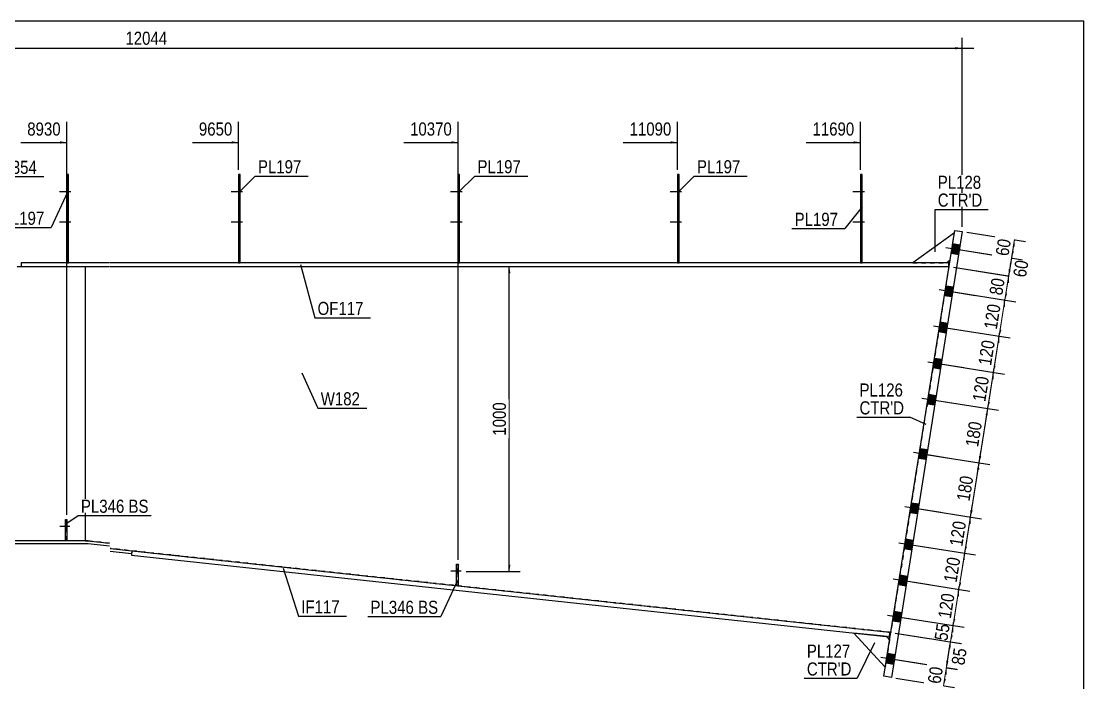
# Model space of a CAD drawing. Header units: millimetres. Extents: x -20 to 382, y -193 to 84.
# Drawn here: x 149.8 to 382.1, y -61 to 83.6 of the extents above; entities that cross this region are included whole.
import ezdxf

# ---------------------------------------------------------------- set-up
doc = ezdxf.new("R2010")
doc.units = ezdxf.units.MM
doc.linetypes.add('DXK_LINE_DOT1', pattern=[1.8814, 0.9407, -0.9407])
doc.linetypes.add('DXK_LINE_DOT2', pattern=[3.9198, 1.9599, -1.9599])
doc.styles.add('Arial Narrow', font='ARIALN.TTF', dxfattribs={"height": 0.2})

# ---------------------------------------------------------------- blocks, each defined once
blk = doc.blocks.new('Unknown-623477792-1210')
at = {"color": 5, "linetype": 'Continuous'}
for p, q in [((382.1, 83.62), (-17.9, 83.62)), ((382.1, -193.38), (382.1, 83.62))]:
    blk.add_line(p, q, dxfattribs=at)
blk = doc.blocks.new('Bolt-623477792-1645 - 1569')
at = {"linetype": 'Continuous'}
for points in [[(160.08, 45.87), (160.08, 46.8), (159.75, 46.8), (159.75, 45.87)], [(160.08, 45.87), (160.08, 46.8), (159.75, 46.8), (159.75, 45.87)], [(160.08, 39.2), (160.08, 40.13), (159.75, 40.13), (159.75, 39.2)], [(160.08, 39.2), (160.08, 40.13), (159.75, 40.13), (159.75, 39.2)]]:
    blk.add_hatch(color=3, dxfattribs=at).paths.add_polyline_path(points)
at = {"color": 3, "linetype": 'Continuous'}
for p, q in [((160.08, 46.8), (159.75, 46.8)), ((160.08, 46.8), (159.75, 46.8)), ((160.62, 46.33), (158.08, 46.33)), ((160.62, 46.33), (158.08, 46.33)), ((160.08, 45.87), (159.75, 45.87)), ((160.08, 45.87), (159.75, 45.87)), ((160.62, 39.67), (158.08, 39.67)), ((160.62, 39.67), (158.08, 39.67)), ((160.08, 40.13), (159.75, 40.13)), ((160.08, 40.13), (159.75, 40.13)), ((160.08, 39.2), (159.75, 39.2)), ((160.08, 39.2), (159.75, 39.2))]:
    blk.add_line(p, q, dxfattribs=at)
blk = doc.blocks.new('Part-623477792-1655 - 1569')
at = {"color": 2, "linetype": 'Continuous'}
for p, q in [((163.75, 30), (163.75, -30)), ((339.9, -50), (339.64, -49.97))]:
    blk.add_line(p, q, dxfattribs=at)
at = {"color": 7, "linetype": 'DXK_LINE_DOT1'}
for p, q in [((163.75, 30), (169.08, 30)), ((169.18, 30), (352.62, 30)), ((352.62, 30), (339.9, -50)), ((163.75, -30), (164.42, -30)), ((169.08, -30.5), (164.42, -30)), ((164.42, -30), (169.08, -30.5)), ((339.64, -49.97), (169.18, -31.64)), ((169.18, -31.64), (339.9, -49.99))]:
    blk.add_line(p, q, dxfattribs=at)
blk = doc.blocks.new('Part-623477792-1662 - 1569')
at = {"color": 2, "linetype": 'Continuous'}
for p, q in [((353.8, 37.38), (344.75, 30.8)), ((352.08, 30.8), (352.86, 31.46))]:
    blk.add_line(p, q, dxfattribs=at)
at = {"color": 7, "linetype": 'DXK_LINE_DOT1'}
for p, q in [((352.86, 31.46), (353.8, 37.38)), ((344.75, 30.8), (352.08, 30.8))]:
    blk.add_line(p, q, dxfattribs=at)
blk = doc.blocks.new('Bolt-623477792-1624 - 1569')
at = {"linetype": 'Continuous'}
blk.add_hatch(color=3, dxfattribs=at).paths.add_polyline_path([(159.75, -27.33), (159.75, -26.4), (159.42, -26.4), (159.42, -27.33)])
at = {"color": 3, "linetype": 'Continuous'}
for p, q in [((160.38, -26.87), (158.18, -26.87)), ((159.75, -26.4), (159.42, -26.4)), ((159.75, -27.33), (159.42, -27.33))]:
    blk.add_line(p, q, dxfattribs=at)
blk = doc.blocks.new('Bolt-623477792-1625 - 1569')
at = {"color": 3, "linetype": 'DXK_LINE_DOT2'}
for p, q in [((160.38, -26.87), (158.18, -26.87)), ((159.75, -26.4), (159.42, -26.4)), ((159.75, -27.33), (159.42, -27.33))]:
    blk.add_line(p, q, dxfattribs=at)
blk = doc.blocks.new('Bolt-623477792-1642 - 1569')
at = {"linetype": 'Continuous'}
for points in [[(197.62, 45.87), (197.62, 46.8), (197.29, 46.8), (197.29, 45.87)], [(197.62, 45.87), (197.62, 46.8), (197.29, 46.8), (197.29, 45.87)], [(197.62, 39.2), (197.62, 40.13), (197.29, 40.13), (197.29, 39.2)], [(197.62, 39.2), (197.62, 40.13), (197.29, 40.13), (197.29, 39.2)]]:
    blk.add_hatch(color=3, dxfattribs=at).paths.add_polyline_path(points)
at = {"color": 3, "linetype": 'Continuous'}
for p, q in [((197.62, 46.8), (197.29, 46.8)), ((197.62, 46.8), (197.29, 46.8)), ((198.16, 46.33), (195.62, 46.33)), ((198.16, 46.33), (195.62, 46.33)), ((197.62, 45.87), (197.29, 45.87)), ((197.62, 45.87), (197.29, 45.87)), ((198.16, 39.67), (195.62, 39.67)), ((198.16, 39.67), (195.62, 39.67)), ((197.62, 40.13), (197.29, 40.13)), ((197.62, 40.13), (197.29, 40.13)), ((197.62, 39.2), (197.29, 39.2)), ((197.62, 39.2), (197.29, 39.2))]:
    blk.add_line(p, q, dxfattribs=at)
blk = doc.blocks.new('Bolt-623477792-1643 - 1569')
at = {"linetype": 'Continuous'}
for points in [[(293.62, 45.87), (293.62, 46.8), (293.29, 46.8), (293.29, 45.87)], [(293.62, 45.87), (293.62, 46.8), (293.29, 46.8), (293.29, 45.87)], [(293.62, 39.2), (293.62, 40.13), (293.29, 40.13), (293.29, 39.2)], [(293.62, 39.2), (293.62, 40.13), (293.29, 40.13), (293.29, 39.2)]]:
    blk.add_hatch(color=3, dxfattribs=at).paths.add_polyline_path(points)
at = {"color": 3, "linetype": 'Continuous'}
for p, q in [((293.62, 46.8), (293.29, 46.8)), ((293.62, 46.8), (293.29, 46.8)), ((294.16, 46.33), (291.62, 46.33)), ((294.16, 46.33), (291.62, 46.33)), ((293.62, 45.87), (293.29, 45.87)), ((293.62, 45.87), (293.29, 45.87)), ((294.16, 39.67), (291.62, 39.67)), ((294.16, 39.67), (291.62, 39.67)), ((293.62, 40.13), (293.29, 40.13)), ((293.62, 40.13), (293.29, 40.13)), ((293.62, 39.2), (293.29, 39.2)), ((293.62, 39.2), (293.29, 39.2))]:
    blk.add_line(p, q, dxfattribs=at)
blk = doc.blocks.new('Bolt-623477792-1644 - 1569')
at = {"linetype": 'Continuous'}
for points in [[(333.63, 45.87), (333.63, 46.8), (333.29, 46.8), (333.29, 45.87)], [(333.63, 45.87), (333.63, 46.8), (333.29, 46.8), (333.29, 45.87)], [(333.63, 39.2), (333.63, 40.13), (333.29, 40.13), (333.29, 39.2)], [(333.63, 39.2), (333.63, 40.13), (333.29, 40.13), (333.29, 39.2)]]:
    blk.add_hatch(color=3, dxfattribs=at).paths.add_polyline_path(points)
at = {"color": 3, "linetype": 'Continuous'}
for p, q in [((333.63, 46.8), (333.29, 46.8)), ((333.63, 46.8), (333.29, 46.8)), ((334.16, 46.33), (331.63, 46.33)), ((334.16, 46.33), (331.63, 46.33)), ((333.63, 45.87), (333.29, 45.87)), ((333.63, 45.87), (333.29, 45.87)), ((334.16, 39.67), (331.63, 39.67)), ((334.16, 39.67), (331.63, 39.67)), ((333.63, 40.13), (333.29, 40.13)), ((333.63, 40.13), (333.29, 40.13)), ((333.63, 39.2), (333.29, 39.2)), ((333.63, 39.2), (333.29, 39.2))]:
    blk.add_line(p, q, dxfattribs=at)
blk = doc.blocks.new('Bolt-623477792-1649 - 1569')
at = {"linetype": 'Continuous'}
for points in [[(353.42, 35), (353.08, 32.9), (354.73, 32.64), (355.07, 34.74)], [(353.42, 35), (353.08, 32.9), (354.73, 32.64), (355.07, 34.74)], [(353.42, 35), (353.08, 32.9), (354.73, 32.64), (355.07, 34.74)], [(353.42, 35), (353.08, 32.9), (354.73, 32.64), (355.07, 34.74)], [(351.95, 25.79), (351.62, 23.68), (353.26, 23.42), (353.6, 25.52)], [(351.95, 25.79), (351.62, 23.68), (353.26, 23.42), (353.6, 25.52)], [(351.95, 25.79), (351.62, 23.68), (353.26, 23.42), (353.6, 25.52)], [(351.95, 25.79), (351.62, 23.68), (353.26, 23.42), (353.6, 25.52)], [(350.7, 17.89), (350.36, 15.78), (352.01, 15.52), (352.34, 17.62)], [(350.7, 17.89), (350.36, 15.78), (352.01, 15.52), (352.34, 17.62)], [(350.7, 17.89), (350.36, 15.78), (352.01, 15.52), (352.34, 17.62)], [(350.7, 17.89), (350.36, 15.78), (352.01, 15.52), (352.34, 17.62)], [(349.44, 9.98), (349.11, 7.88), (350.75, 7.62), (351.09, 9.72)], [(349.44, 9.98), (349.11, 7.88), (350.75, 7.62), (351.09, 9.72)], [(349.44, 9.98), (349.11, 7.88), (350.75, 7.62), (351.09, 9.72)], [(349.44, 9.98), (349.11, 7.88), (350.75, 7.62), (351.09, 9.72)], [(348.18, 2.08), (347.85, -0.02), (349.5, -0.28), (349.83, 1.82)], [(348.18, 2.08), (347.85, -0.02), (349.5, -0.28), (349.83, 1.82)], [(348.18, 2.08), (347.85, -0.02), (349.5, -0.28), (349.83, 1.82)], [(348.18, 2.08), (347.85, -0.02), (349.5, -0.28), (349.83, 1.82)], [(346.3, -9.78), (345.96, -11.89), (347.61, -12.15), (347.94, -10.04)], [(346.3, -9.78), (345.96, -11.89), (347.61, -12.15), (347.94, -10.04)], [(346.3, -9.78), (345.96, -11.89), (347.61, -12.15), (347.94, -10.04)], [(346.3, -9.78), (345.96, -11.89), (347.61, -12.15), (347.94, -10.04)], [(344.41, -21.65), (344.07, -23.76), (345.72, -24.02), (346.05, -21.91)], [(344.41, -21.65), (344.07, -23.76), (345.72, -24.02), (346.05, -21.91)], [(344.41, -21.65), (344.07, -23.76), (345.72, -24.02), (346.05, -21.91)], [(344.41, -21.65), (344.07, -23.76), (345.72, -24.02), (346.05, -21.91)], [(343.15, -29.55), (342.82, -31.66), (344.46, -31.92), (344.8, -29.82)], [(343.15, -29.55), (342.82, -31.66), (344.46, -31.92), (344.8, -29.82)], [(343.15, -29.55), (342.82, -31.66), (344.46, -31.92), (344.8, -29.82)], [(343.15, -29.55), (342.82, -31.66), (344.46, -31.92), (344.8, -29.82)], [(341.9, -37.45), (341.56, -39.56), (343.21, -39.82), (343.54, -37.72)], [(341.9, -37.45), (341.56, -39.56), (343.21, -39.82), (343.54, -37.72)], [(341.9, -37.45), (341.56, -39.56), (343.21, -39.82), (343.54, -37.72)], [(341.9, -37.45), (341.56, -39.56), (343.21, -39.82), (343.54, -37.72)], [(340.64, -45.35), (340.3, -47.46), (341.95, -47.72), (342.29, -45.62)], [(340.64, -45.35), (340.3, -47.46), (341.95, -47.72), (342.29, -45.62)], [(340.64, -45.35), (340.3, -47.46), (341.95, -47.72), (342.29, -45.62)], [(340.64, -45.35), (340.3, -47.46), (341.95, -47.72), (342.29, -45.62)], [(339.17, -54.57), (338.84, -56.68), (340.48, -56.94), (340.82, -54.83)], [(339.17, -54.57), (338.84, -56.68), (340.48, -56.94), (340.82, -54.83)], [(339.17, -54.57), (338.84, -56.68), (340.48, -56.94), (340.82, -54.83)], [(339.17, -54.57), (338.84, -56.68), (340.48, -56.94), (340.82, -54.83)]]:
    blk.add_hatch(color=3, dxfattribs=at).paths.add_polyline_path(points)
at = {"color": 3, "linetype": 'Continuous'}
for p, q in [((353.42, 35), (355.07, 34.74)), ((353.42, 35), (355.07, 34.74)), ((353.42, 35), (355.07, 34.74)), ((353.42, 35), (355.07, 34.74)), ((351.95, 34.16), (359.84, 32.9)), ((351.95, 34.16), (359.84, 32.9)), ((351.95, 34.16), (359.84, 32.9)), ((351.95, 34.16), (359.84, 32.9)), ((353.08, 32.9), (354.73, 32.64)), ((353.08, 32.9), (354.73, 32.64)), ((353.08, 32.9), (354.73, 32.64)), ((353.08, 32.9), (354.73, 32.64)), ((351.95, 25.79), (353.6, 25.52)), ((351.95, 25.79), (353.6, 25.52)), ((351.95, 25.79), (353.6, 25.52)), ((351.95, 25.79), (353.6, 25.52)), ((350.49, 24.94), (358.37, 23.69)), ((350.49, 24.94), (358.37, 23.69)), ((350.49, 24.94), (358.37, 23.69)), ((350.49, 24.94), (358.37, 23.69)), ((351.62, 23.68), (353.26, 23.42)), ((351.62, 23.68), (353.26, 23.42)), ((351.62, 23.68), (353.26, 23.42)), ((351.62, 23.68), (353.26, 23.42)), ((349.23, 17.04), (357.11, 15.79)), ((349.23, 17.04), (357.11, 15.79)), ((349.23, 17.04), (357.11, 15.79)), ((349.23, 17.04), (357.11, 15.79)), ((350.7, 17.89), (352.34, 17.62)), ((350.7, 17.89), (352.34, 17.62)), ((350.7, 17.89), (352.34, 17.62)), ((350.7, 17.89), (352.34, 17.62)), ((350.36, 15.78), (352.01, 15.52)), ((350.36, 15.78), (352.01, 15.52)), ((350.36, 15.78), (352.01, 15.52)), ((350.36, 15.78), (352.01, 15.52)), ((349.44, 9.98), (351.09, 9.72)), ((349.44, 9.98), (351.09, 9.72)), ((349.44, 9.98), (351.09, 9.72)), ((349.44, 9.98), (351.09, 9.72)), ((347.97, 9.14), (355.86, 7.88)), ((347.97, 9.14), (355.86, 7.88)), ((347.97, 9.14), (355.86, 7.88)), ((347.97, 9.14), (355.86, 7.88)), ((349.11, 7.88), (350.75, 7.62)), ((349.11, 7.88), (350.75, 7.62)), ((349.11, 7.88), (350.75, 7.62)), ((349.11, 7.88), (350.75, 7.62)), ((346.72, 1.24), (354.6, -0.02)), ((346.72, 1.24), (354.6, -0.02)), ((346.72, 1.24), (354.6, -0.02)), ((346.72, 1.24), (354.6, -0.02)), ((348.18, 2.08), (349.83, 1.82)), ((348.18, 2.08), (349.83, 1.82)), ((348.18, 2.08), (349.83, 1.82)), ((348.18, 2.08), (349.83, 1.82)), ((347.85, -0.02), (349.5, -0.28)), ((347.85, -0.02), (349.5, -0.28)), ((347.85, -0.02), (349.5, -0.28)), ((347.85, -0.02), (349.5, -0.28)), ((344.83, -10.63), (352.71, -11.88)), ((344.83, -10.63), (352.71, -11.88)), ((344.83, -10.63), (352.71, -11.88)), ((344.83, -10.63), (352.71, -11.88)), ((346.3, -9.78), (347.94, -10.04)), ((346.3, -9.78), (347.94, -10.04)), ((346.3, -9.78), (347.94, -10.04)), ((346.3, -9.78), (347.94, -10.04)), ((345.96, -11.89), (347.61, -12.15)), ((345.96, -11.89), (347.61, -12.15)), ((345.96, -11.89), (347.61, -12.15)), ((345.96, -11.89), (347.61, -12.15)), ((342.94, -22.5), (350.83, -23.75)), ((342.94, -22.5), (350.83, -23.75)), ((342.94, -22.5), (350.83, -23.75)), ((342.94, -22.5), (350.83, -23.75)), ((344.41, -21.65), (346.05, -21.91)), ((344.41, -21.65), (346.05, -21.91)), ((344.41, -21.65), (346.05, -21.91)), ((344.41, -21.65), (346.05, -21.91)), ((344.07, -23.76), (345.72, -24.02)), ((344.07, -23.76), (345.72, -24.02)), ((344.07, -23.76), (345.72, -24.02)), ((344.07, -23.76), (345.72, -24.02)), ((343.15, -29.55), (344.8, -29.82)), ((343.15, -29.55), (344.8, -29.82)), ((343.15, -29.55), (344.8, -29.82)), ((343.15, -29.55), (344.8, -29.82)), ((341.68, -30.4), (349.57, -31.65)), ((341.68, -30.4), (349.57, -31.65)), ((341.68, -30.4), (349.57, -31.65)), ((341.68, -30.4), (349.57, -31.65)), ((342.82, -31.66), (344.46, -31.92)), ((342.82, -31.66), (344.46, -31.92)), ((342.82, -31.66), (344.46, -31.92)), ((342.82, -31.66), (344.46, -31.92)), ((340.43, -38.3), (348.31, -39.55)), ((340.43, -38.3), (348.31, -39.55)), ((340.43, -38.3), (348.31, -39.55)), ((340.43, -38.3), (348.31, -39.55)), ((341.9, -37.45), (343.54, -37.72)), ((341.9, -37.45), (343.54, -37.72)), ((341.9, -37.45), (343.54, -37.72)), ((341.9, -37.45), (343.54, -37.72)), ((341.56, -39.56), (343.21, -39.82)), ((341.56, -39.56), (343.21, -39.82)), ((341.56, -39.56), (343.21, -39.82)), ((341.56, -39.56), (343.21, -39.82)), ((339.17, -46.2), (347.06, -47.46)), ((339.17, -46.2), (347.06, -47.46)), ((339.17, -46.2), (347.06, -47.46)), ((339.17, -46.2), (347.06, -47.46)), ((340.64, -45.35), (342.29, -45.62)), ((340.64, -45.35), (342.29, -45.62)), ((340.64, -45.35), (342.29, -45.62)), ((340.64, -45.35), (342.29, -45.62)), ((340.3, -47.46), (341.95, -47.72)), ((340.3, -47.46), (341.95, -47.72)), ((340.3, -47.46), (341.95, -47.72)), ((340.3, -47.46), (341.95, -47.72)), ((337.71, -55.42), (345.59, -56.67)), ((337.71, -55.42), (345.59, -56.67)), ((337.71, -55.42), (345.59, -56.67)), ((337.71, -55.42), (345.59, -56.67)), ((339.17, -54.57), (340.82, -54.83)), ((339.17, -54.57), (340.82, -54.83)), ((339.17, -54.57), (340.82, -54.83)), ((339.17, -54.57), (340.82, -54.83)), ((338.84, -56.68), (340.48, -56.94)), ((338.84, -56.68), (340.48, -56.94)), ((338.84, -56.68), (340.48, -56.94)), ((338.84, -56.68), (340.48, -56.94))]:
    blk.add_line(p, q, dxfattribs=at)
blk = doc.blocks.new('Part-623477792-1653 - 1569')
at = {"color": 2, "linetype": 'Continuous'}
for p, q in [((149.75, 30.8), (149.75, 30)), ((169.08, 30.8), (149.75, 30.8)), ((352.62, 30.8), (169.18, 30.8)), ((352.62, 30), (352.62, 30.8)), ((149.75, 30), (169.08, 30)), ((169.18, 30), (352.62, 30))]:
    blk.add_line(p, q, dxfattribs=at)
blk = doc.blocks.new('Part-623477792-1654 - 1569')
at = {"color": 2, "linetype": 'Continuous'}
blk.add_line((86.47, -30), (86.47, 30), dxfattribs=at)
at = {"color": 7, "linetype": 'DXK_LINE_DOT1'}
for p, q in [((86.47, 30), (111.8, 30)), ((111.9, 30), (122.8, 30)), ((122.9, 30), (133.98, 30)), ((134.08, 30), (144.98, 30)), ((145.08, 30), (163.75, 30)), ((163.75, 30), (163.75, -30)), ((111.8, -30), (86.47, -30)), ((122.8, -30), (111.9, -30)), ((133.98, -30), (122.9, -30)), ((144.98, -30), (134.08, -30)), ((163.75, -30), (145.08, -30))]:
    blk.add_line(p, q, dxfattribs=at)
blk = doc.blocks.new('Part-623477792-1658 - 1569')
at = {"color": 2, "linetype": 'Continuous'}
for p, q in [((111.8, -30), (107.13, -30)), ((107.13, -30), (107.13, -30.67)), ((122.8, -30), (111.9, -30)), ((133.98, -30), (122.9, -30)), ((144.98, -30), (134.08, -30)), ((164.42, -30), (145.08, -30)), ((164.42, -30), (169.08, -30.5)), ((111.8, -30.67), (107.13, -30.67)), ((122.8, -30.67), (111.9, -30.67)), ((133.98, -30.67), (122.9, -30.67)), ((144.98, -30.67), (134.08, -30.67)), ((164.38, -30.67), (145.08, -30.67)), ((169.08, -31.17), (164.38, -30.67)), ((169.18, -31.64), (173.96, -32.15)), ((173.89, -32.81), (169.18, -32.31))]:
    blk.add_line(p, q, dxfattribs=at)
at = {"color": 7, "linetype": 'DXK_LINE_DOT1'}
blk.add_line((173.96, -32.15), (173.89, -32.81), dxfattribs=at)
blk = doc.blocks.new('Part-623477792-1659 - 1569')
at = {"color": 2, "linetype": 'Continuous'}
for p, q in [((173.96, -32.15), (173.85, -33.15)), ((173.96, -32.15), (339.64, -49.97)), ((173.85, -33.15), (339.54, -50.97)), ((339.64, -49.97), (339.54, -50.97))]:
    blk.add_line(p, q, dxfattribs=at)
blk = doc.blocks.new('Part-623477792-1660 - 1569')
at = {"color": 2, "linetype": 'Continuous'}
for p, q in [((338.38, -59.58), (353.88, 37.9)), ((355.53, 37.64), (340.02, -59.84)), ((353.88, 37.9), (355.53, 37.64)), ((340.02, -59.84), (338.38, -59.58))]:
    blk.add_line(p, q, dxfattribs=at)
blk = doc.blocks.new('Part-623477792-1661 - 1569')
at = {"color": 2, "linetype": 'Continuous'}
for p, q in [((338.69, -57.58), (331.79, -50.14)), ((339.08, -50.93), (331.79, -50.14)), ((339.64, -51.66), (339.08, -50.93))]:
    blk.add_line(p, q, dxfattribs=at)
at = {"color": 7, "linetype": 'DXK_LINE_DOT1'}
blk.add_line((339.64, -51.66), (338.69, -57.58), dxfattribs=at)
blk = doc.blocks.new('Part-623477792-1668 - 1569')
at = {"color": 2, "linetype": 'Continuous'}
for p, q in [((160.08, 50.13), (159.75, 50.13)), ((159.75, 50.13), (159.75, 30.8)), ((160.08, 30.8), (160.08, 50.13))]:
    blk.add_line(p, q, dxfattribs=at)
at = {"color": 7, "linetype": 'DXK_LINE_DOT1'}
blk.add_line((159.75, 30.8), (160.08, 30.8), dxfattribs=at)
blk = doc.blocks.new('Part-623477792-1669 - 1569')
at = {"color": 2, "linetype": 'Continuous'}
for p, q in [((333.63, 50.13), (333.29, 50.13)), ((333.29, 50.13), (333.29, 30.8)), ((333.63, 30.8), (333.63, 50.13))]:
    blk.add_line(p, q, dxfattribs=at)
at = {"color": 7, "linetype": 'DXK_LINE_DOT1'}
blk.add_line((333.29, 30.8), (333.63, 30.8), dxfattribs=at)
blk = doc.blocks.new('Part-623477792-1670 - 1569')
at = {"color": 2, "linetype": 'Continuous'}
for p, q in [((293.62, 50.13), (293.29, 50.13)), ((293.29, 50.13), (293.29, 30.8)), ((293.62, 30.8), (293.62, 50.13))]:
    blk.add_line(p, q, dxfattribs=at)
at = {"color": 7, "linetype": 'DXK_LINE_DOT1'}
blk.add_line((293.29, 30.8), (293.62, 30.8), dxfattribs=at)
blk = doc.blocks.new('Part-623477792-1671 - 1569')
at = {"color": 2, "linetype": 'Continuous'}
for p, q in [((197.62, 50.13), (197.29, 50.13)), ((197.29, 50.13), (197.29, 30.8)), ((197.62, 30.8), (197.62, 50.13))]:
    blk.add_line(p, q, dxfattribs=at)
at = {"color": 7, "linetype": 'DXK_LINE_DOT1'}
blk.add_line((197.29, 30.8), (197.62, 30.8), dxfattribs=at)
blk = doc.blocks.new('Part-623477792-1688 - 1569')
at = {"color": 7, "linetype": 'DXK_LINE_DOT1'}
for p, q in [((159.42, -30), (159.42, -25.33)), ((159.42, -25.33), (159.75, -25.33)), ((159.75, -30), (159.75, -25.33)), ((159.42, -29), (159.75, -29))]:
    blk.add_line(p, q, dxfattribs=at)
blk = doc.blocks.new('Part-623477792-1689 - 1569')
at = {"color": 2, "linetype": 'Continuous'}
for p, q in [((159.42, -30), (159.42, -25.33)), ((159.42, -25.33), (159.75, -25.33)), ((159.75, -25.33), (159.75, -30))]:
    blk.add_line(p, q, dxfattribs=at)
blk = doc.blocks.new('Part-623477792-5294 - 1569')
at = {"color": 2, "linetype": 'Continuous'}
for p, q in [((245.62, 50.13), (245.29, 50.13)), ((245.29, 50.13), (245.29, 30.8)), ((245.62, 30.8), (245.62, 50.13))]:
    blk.add_line(p, q, dxfattribs=at)
at = {"color": 7, "linetype": 'DXK_LINE_DOT1'}
blk.add_line((245.29, 30.8), (245.62, 30.8), dxfattribs=at)
blk = doc.blocks.new('Part-623477792-5295 - 1569')
at = {"color": 7, "linetype": 'DXK_LINE_DOT1'}
for p, q in [((244.96, -39.75), (244.96, -35.12)), ((244.96, -35.12), (245.29, -35.12)), ((245.29, -39.75), (245.29, -35.12)), ((244.96, -38.75), (245.29, -38.75)), ((245.29, -39.75), (244.96, -39.75))]:
    blk.add_line(p, q, dxfattribs=at)
blk = doc.blocks.new('Part-623477792-5298 - 1569')
at = {"color": 2, "linetype": 'Continuous'}
for p, q in [((244.96, -39.75), (244.96, -35.12)), ((244.96, -35.12), (245.29, -35.12)), ((245.29, -35.12), (245.29, -39.75)), ((245.29, -39.75), (244.96, -39.75))]:
    blk.add_line(p, q, dxfattribs=at)
blk = doc.blocks.new('Bolt-623477792-5308 - 1569')
at = {"linetype": 'Continuous'}
for points in [[(245.62, 45.87), (245.62, 46.8), (245.29, 46.8), (245.29, 45.87)], [(245.62, 45.87), (245.62, 46.8), (245.29, 46.8), (245.29, 45.87)], [(245.62, 39.2), (245.62, 40.13), (245.29, 40.13), (245.29, 39.2)], [(245.62, 39.2), (245.62, 40.13), (245.29, 40.13), (245.29, 39.2)]]:
    blk.add_hatch(color=3, dxfattribs=at).paths.add_polyline_path(points)
at = {"color": 3, "linetype": 'Continuous'}
for p, q in [((245.62, 46.8), (245.29, 46.8)), ((245.62, 46.8), (245.29, 46.8)), ((246.16, 46.33), (243.62, 46.33)), ((246.16, 46.33), (243.62, 46.33)), ((245.62, 45.87), (245.29, 45.87)), ((245.62, 45.87), (245.29, 45.87)), ((246.16, 39.67), (243.62, 39.67)), ((246.16, 39.67), (243.62, 39.67)), ((245.62, 40.13), (245.29, 40.13)), ((245.62, 40.13), (245.29, 40.13)), ((245.62, 39.2), (245.29, 39.2)), ((245.62, 39.2), (245.29, 39.2))]:
    blk.add_line(p, q, dxfattribs=at)
blk = doc.blocks.new('Bolt-623477792-5309 - 1569')
at = {"color": 3, "linetype": 'DXK_LINE_DOT2'}
for p, q in [((245.92, -36.65), (243.72, -36.65)), ((245.29, -36.19), (244.96, -36.19)), ((245.29, -37.12), (244.96, -37.12))]:
    blk.add_line(p, q, dxfattribs=at)
blk = doc.blocks.new('Bolt-623477792-5312 - 1569')
at = {"linetype": 'Continuous'}
blk.add_hatch(color=3, dxfattribs=at).paths.add_polyline_path([(245.29, -37.12), (245.29, -36.19), (244.96, -36.19), (244.96, -37.12)])
at = {"color": 3, "linetype": 'Continuous'}
for p, q in [((245.92, -36.65), (243.72, -36.65)), ((245.29, -36.19), (244.96, -36.19)), ((245.29, -37.12), (244.96, -37.12))]:
    blk.add_line(p, q, dxfattribs=at)
blk = doc.blocks.new('StraightDimension-623477792-2035 - 1569')
at = {"linetype": 'Continuous'}
blk.add_hatch(color=7, dxfattribs=at).paths.add_polyline_path([(195.79, 57.37), (197.29, 57.12), (195.79, 56.87)])
at = {"color": 7, "linetype": 'Continuous'}
for p, q in [((197.29, 51.13), (197.29, 61.62)), ((187.23, 57.12), (197.29, 57.12))]:
    blk.add_line(p, q, dxfattribs=at)
at = {"color": 0}
blk.add_wipeout([(196.52, 58.02), (196.52, 62.22), (188, 62.22), (188, 58.02)], dxfattribs=at)
at = {"color": 3, "style": 'Arial Narrow'}
blk.add_text('9650', height=2.863, dxfattribs=at).set_placement((188.6, 58.62))
blk = doc.blocks.new('StraightDimension-623477792-1854 - 1569')
at = {"linetype": 'Continuous'}
for points in [[(361.88, 5.41), (362.36, 6.85), (362.37, 5.33)], [(361.59, 0.39), (361.1, -1.05), (361.09, 0.47)]]:
    blk.add_hatch(color=7, dxfattribs=at).paths.add_polyline_path(points)
at = {"color": 7, "linetype": 'Continuous'}
for p, q in [((350.26, 8.77), (364.73, 6.47)), ((361.1, -1.05), (362.36, 6.85)), ((349, 0.87), (363.47, -1.43))]:
    blk.add_line(p, q, dxfattribs=at)
at = {"color": 0}
blk.add_wipeout([(362.11, 6.22), (357.96, 6.88), (356.91, 0.28), (361.06, -0.38)], dxfattribs=at)
at = {"color": 3, "style": 'Arial Narrow'}
blk.add_text('120', height=2.863, rotation=80.9647, dxfattribs=at).set_placement((360.56, 0.31))
blk = doc.blocks.new('StraightDimension-623477792-1794 - 1569')
at = {"linetype": 'Continuous'}
for points in [[(353.07, -49.94), (353.56, -48.49), (353.57, -50.01)], [(353.47, -50.64), (352.99, -52.08), (352.98, -50.56)]]:
    blk.add_hatch(color=7, dxfattribs=at).paths.add_polyline_path(points)
at = {"color": 7, "linetype": 'Continuous'}
for p, q in [((341.46, -46.57), (355.93, -48.87)), ((352.99, -52.08), (353.56, -48.49)), ((340.89, -50.16), (355.36, -52.46))]:
    blk.add_line(p, q, dxfattribs=at)
at = {"color": 0}
blk.add_wipeout([(353.5, -47.87), (349.36, -47.21), (348.59, -52), (352.74, -52.66)], dxfattribs=at)
at = {"color": 3, "style": 'Arial Narrow'}
blk.add_text('55', height=2.863, rotation=80.9647, dxfattribs=at).set_placement((352.24, -51.97))
blk = doc.blocks.new('StraightDimension-623477792-1713 - 1569')
at = {"linetype": 'Continuous'}
for points in [[(363.13, 13.31), (363.62, 14.75), (363.63, 13.23)], [(362.84, 8.29), (362.36, 6.85), (362.35, 8.37)]]:
    blk.add_hatch(color=7, dxfattribs=at).paths.add_polyline_path(points)
at = {"color": 7, "linetype": 'Continuous'}
for p, q in [((351.52, 16.68), (365.99, 14.37)), ((362.36, 6.85), (363.62, 14.75)), ((350.26, 8.77), (364.73, 6.47))]:
    blk.add_line(p, q, dxfattribs=at)
at = {"color": 0}
blk.add_wipeout([(363.36, 14.12), (359.22, 14.78), (358.17, 8.18), (362.31, 7.52)], dxfattribs=at)
at = {"color": 3, "style": 'Arial Narrow'}
blk.add_text('120', height=2.863, rotation=80.9647, dxfattribs=at).set_placement((361.82, 8.21))
blk = doc.blocks.new('StraightDimension-623477792-1720 - 1569')
at = {"linetype": 'Continuous'}
for points in [[(364.39, 21.2), (364.87, 22.65), (364.88, 21.13)], [(364.1, 16.19), (363.62, 14.75), (363.6, 16.27)]]:
    blk.add_hatch(color=7, dxfattribs=at).paths.add_polyline_path(points)
at = {"color": 7, "linetype": 'Continuous'}
for p, q in [((352.77, 24.57), (367.24, 22.27)), ((363.62, 14.75), (364.87, 22.65)), ((351.52, 16.68), (365.99, 14.37))]:
    blk.add_line(p, q, dxfattribs=at)
at = {"color": 0}
blk.add_wipeout([(364.62, 22.02), (360.47, 22.68), (359.42, 16.08), (363.57, 15.42)], dxfattribs=at)
at = {"color": 3, "style": 'Arial Narrow'}
blk.add_text('120', height=2.863, rotation=80.9647, dxfattribs=at).set_placement((363.07, 16.11))
blk = doc.blocks.new('StraightDimension-623477792-1730 - 1569')
at = {"linetype": 'Continuous'}
for points in [[(365.23, 26.48), (365.71, 27.92), (365.72, 26.4)], [(365.35, 24.09), (364.87, 22.65), (364.86, 24.17)]]:
    blk.add_hatch(color=7, dxfattribs=at).paths.add_polyline_path(points)
at = {"color": 7, "linetype": 'Continuous'}
for p, q in [((353.61, 29.84), (368.08, 27.54)), ((364.87, 22.65), (365.71, 27.92)), ((352.77, 24.57), (367.24, 22.27))]:
    blk.add_line(p, q, dxfattribs=at)
at = {"color": 0}
blk.add_wipeout([(365.52, 27.7), (361.38, 28.36), (360.61, 23.57), (364.76, 22.91)], dxfattribs=at)
at = {"color": 3, "style": 'Arial Narrow'}
blk.add_text('80', height=2.863, rotation=80.9647, dxfattribs=at).set_placement((364.26, 23.59))
blk = doc.blocks.new('StraightDimension-623477792-1737 - 1569')
at = {"linetype": 'Continuous'}
for points in [[(365.86, 30.43), (366.34, 31.87), (366.35, 30.35)], [(366.19, 29.36), (365.71, 27.92), (365.7, 29.44)]]:
    blk.add_hatch(color=7, dxfattribs=at).paths.add_polyline_path(points)
at = {"color": 7, "linetype": 'Continuous'}
for p, q in [((354.24, 33.79), (368.56, 31.52)), ((365.71, 27.92), (366.34, 31.87)), ((353.61, 29.84), (367.93, 27.57))]:
    blk.add_line(p, q, dxfattribs=at)
at = {"color": 0}
blk.add_wipeout([(370.7, 31.61), (366.55, 32.27), (365.79, 27.47), (369.94, 26.81)], dxfattribs=at)
at = {"color": 3, "style": 'Arial Narrow'}
blk.add_text('60', height=2.863, rotation=80.9647, dxfattribs=at).set_placement((369.44, 27.5))
blk = doc.blocks.new('StraightDimension-623477792-1756 - 1569')
at = {"linetype": 'Continuous'}
for points in [[(366.48, 34.38), (366.97, 35.82), (366.98, 34.3)], [(366.82, 33.31), (366.34, 31.87), (366.33, 33.39)]]:
    blk.add_hatch(color=7, dxfattribs=at).paths.add_polyline_path(points)
at = {"color": 7, "linetype": 'Continuous'}
for p, q in [((356.51, 37.48), (369.34, 35.44)), ((366.34, 31.87), (366.97, 35.82)), ((354.24, 33.79), (368.71, 31.49))]:
    blk.add_line(p, q, dxfattribs=at)
at = {"color": 0}
blk.add_wipeout([(366.89, 36.27), (362.74, 36.93), (361.98, 32.13), (366.12, 31.47)], dxfattribs=at)
at = {"color": 3, "style": 'Arial Narrow'}
blk.add_text('60', height=2.863, rotation=80.9647, dxfattribs=at).set_placement((365.62, 32.16))
blk = doc.blocks.new('StraightDimension-623477792-1773 - 1569')
at = {"linetype": 'Continuous'}
for points in [[(352.5, -53.52), (352.99, -52.08), (353, -53.6)], [(352.57, -56.26), (352.09, -57.71), (352.08, -56.19)]]:
    blk.add_hatch(color=7, dxfattribs=at).paths.add_polyline_path(points)
at = {"color": 7, "linetype": 'Continuous'}
for p, q in [((340.89, -50.16), (355.21, -52.43)), ((352.09, -57.71), (352.99, -52.08)), ((339.99, -55.78), (354.31, -58.06))]:
    blk.add_line(p, q, dxfattribs=at)
at = {"color": 0}
blk.add_wipeout([(357.22, -53.18), (353.07, -52.52), (352.31, -57.32), (356.45, -57.98)], dxfattribs=at)
at = {"color": 3, "style": 'Arial Narrow'}
blk.add_text('85', height=2.863, rotation=80.9647, dxfattribs=at).set_placement((355.96, -57.29))
blk = doc.blocks.new('StraightDimension-623477792-1805 - 1569')
at = {"linetype": 'Continuous'}
for points in [[(354.33, -42.04), (354.81, -40.59), (354.82, -42.11)], [(354.04, -47.05), (353.56, -48.49), (353.55, -46.97)]]:
    blk.add_hatch(color=7, dxfattribs=at).paths.add_polyline_path(points)
at = {"color": 7, "linetype": 'Continuous'}
for p, q in [((342.72, -38.67), (357.18, -40.97)), ((353.56, -48.49), (354.81, -40.59)), ((341.46, -46.57), (355.93, -48.87))]:
    blk.add_line(p, q, dxfattribs=at)
at = {"color": 0}
blk.add_wipeout([(354.56, -41.22), (350.41, -40.56), (349.36, -47.16), (353.51, -47.82)], dxfattribs=at)
at = {"color": 3, "style": 'Arial Narrow'}
blk.add_text('120', height=2.863, rotation=80.9647, dxfattribs=at).set_placement((353.01, -47.13))
blk = doc.blocks.new('StraightDimension-623477792-1814 - 1569')
at = {"linetype": 'Continuous'}
for points in [[(355.59, -34.13), (356.07, -32.69), (356.08, -34.21)], [(355.3, -39.15), (354.81, -40.59), (354.8, -39.07)]]:
    blk.add_hatch(color=7, dxfattribs=at).paths.add_polyline_path(points)
at = {"color": 7, "linetype": 'Continuous'}
for p, q in [((343.97, -30.77), (358.44, -33.07)), ((354.81, -40.59), (356.07, -32.69)), ((342.72, -38.67), (357.18, -40.97))]:
    blk.add_line(p, q, dxfattribs=at)
at = {"color": 0}
blk.add_wipeout([(355.82, -33.32), (351.67, -32.66), (350.62, -39.26), (354.77, -39.92)], dxfattribs=at)
at = {"color": 3, "style": 'Arial Narrow'}
blk.add_text('120', height=2.863, rotation=80.9647, dxfattribs=at).set_placement((354.27, -39.23))
blk = doc.blocks.new('StraightDimension-623477792-1821 - 1569')
at = {"linetype": 'Continuous'}
for points in [[(356.84, -26.23), (357.33, -24.79), (357.34, -26.31)], [(356.55, -31.25), (356.07, -32.69), (356.06, -31.17)]]:
    blk.add_hatch(color=7, dxfattribs=at).paths.add_polyline_path(points)
at = {"color": 7, "linetype": 'Continuous'}
for p, q in [((345.23, -22.87), (359.7, -25.17)), ((356.07, -32.69), (357.33, -24.79)), ((343.97, -30.77), (358.44, -33.07))]:
    blk.add_line(p, q, dxfattribs=at)
at = {"color": 0}
blk.add_wipeout([(357.08, -25.42), (352.93, -24.76), (351.88, -31.36), (356.03, -32.02)], dxfattribs=at)
at = {"color": 3, "style": 'Arial Narrow'}
blk.add_text('120', height=2.863, rotation=80.9647, dxfattribs=at).set_placement((355.53, -31.33))
blk = doc.blocks.new('StraightDimension-623477792-1828 - 1569')
at = {"linetype": 'Continuous'}
for points in [[(358.73, -14.36), (359.21, -12.92), (359.23, -14.44)], [(357.81, -23.35), (357.33, -24.79), (357.32, -23.27)]]:
    blk.add_hatch(color=7, dxfattribs=at).paths.add_polyline_path(points)
at = {"color": 7, "linetype": 'Continuous'}
for p, q in [((347.12, -11), (361.58, -13.3)), ((357.33, -24.79), (359.21, -12.92)), ((345.23, -22.87), (359.7, -25.17))]:
    blk.add_line(p, q, dxfattribs=at)
at = {"color": 0}
blk.add_wipeout([(358.65, -15.53), (354.5, -14.87), (353.45, -21.47), (357.6, -22.13)], dxfattribs=at)
at = {"color": 3, "style": 'Arial Narrow'}
blk.add_text('180', height=2.863, rotation=80.9647, dxfattribs=at).set_placement((357.1, -21.45))
blk = doc.blocks.new('StraightDimension-623477792-1841 - 1569')
at = {"linetype": 'Continuous'}
for points in [[(360.62, -2.49), (361.1, -1.05), (361.11, -2.57)], [(359.7, -11.48), (359.21, -12.92), (359.2, -11.4)]]:
    blk.add_hatch(color=7, dxfattribs=at).paths.add_polyline_path(points)
at = {"color": 7, "linetype": 'Continuous'}
for p, q in [((349, 0.87), (363.47, -1.43)), ((359.21, -12.92), (361.1, -1.05)), ((347.12, -11), (361.58, -13.3))]:
    blk.add_line(p, q, dxfattribs=at)
at = {"color": 0}
blk.add_wipeout([(360.54, -3.66), (356.39, -3), (355.34, -9.6), (359.49, -10.26)], dxfattribs=at)
at = {"color": 3, "style": 'Arial Narrow'}
blk.add_text('180', height=2.863, rotation=80.9647, dxfattribs=at).set_placement((358.99, -9.58))
blk = doc.blocks.new('StraightDimension-623477792-1861 - 1569')
at = {"linetype": 'Continuous'}
for points in [[(351.61, -59.15), (352.09, -57.71), (352.1, -59.23)], [(351.95, -60.22), (351.46, -61.66), (351.45, -60.14)]]:
    blk.add_hatch(color=7, dxfattribs=at).paths.add_polyline_path(points)
at = {"color": 7, "linetype": 'Continuous'}
for p, q in [((339.99, -55.78), (354.46, -58.08)), ((351.46, -61.66), (352.09, -57.71)), ((341.01, -60), (353.83, -62.04))]:
    blk.add_line(p, q, dxfattribs=at)
at = {"color": 0}
blk.add_wipeout([(352.01, -57.26), (347.86, -56.6), (347.1, -61.4), (351.25, -62.06)], dxfattribs=at)
at = {"color": 3, "style": 'Arial Narrow'}
blk.add_text('60', height=2.863, rotation=80.9647, dxfattribs=at).set_placement((350.75, -61.37))
blk = doc.blocks.new('StraightDimension-623477792-1908 - 1569')
at = {"linetype": 'Continuous'}
for points in [[(256.23, 28.5), (256.48, 30), (256.73, 28.5)], [(256.73, -35.17), (256.48, -36.67), (256.23, -35.17)]]:
    blk.add_hatch(color=7, dxfattribs=at).paths.add_polyline_path(points)
at = {"color": 7, "linetype": 'Continuous'}
for p, q in [((247.01, 30), (258.88, 30)), ((256.48, -36.67), (256.48, 30)), ((247.01, -36.67), (258.88, -36.67))]:
    blk.add_line(p, q, dxfattribs=at)
at = {"color": 0}
blk.add_wipeout([(256.33, 0.92), (252.13, 0.92), (252.13, -7.59), (256.33, -7.59)], dxfattribs=at)
at = {"color": 3, "style": 'Arial Narrow'}
blk.add_text('1000', height=2.863, rotation=90.0002, dxfattribs=at).set_placement((255.73, -6.99))
blk = doc.blocks.new('StraightDimension-623477792-2032 - 1569')
at = {"linetype": 'Continuous'}
blk.add_hatch(color=7, dxfattribs=at).paths.add_polyline_path([(331.79, 57.37), (333.29, 57.12), (331.79, 56.87)])
at = {"color": 7, "linetype": 'Continuous'}
for p, q in [((333.29, 51.13), (333.29, 61.62)), ((321.4, 57.12), (333.29, 57.12))]:
    blk.add_line(p, q, dxfattribs=at)
at = {"color": 0}
blk.add_wipeout([(332.52, 58.02), (332.52, 62.22), (322.18, 62.22), (322.18, 58.02)], dxfattribs=at)
at = {"color": 3, "style": 'Arial Narrow'}
blk.add_text('11690', height=2.863, dxfattribs=at).set_placement((322.78, 58.62))
blk = doc.blocks.new('StraightDimension-623477792-2036 - 1569')
at = {"linetype": 'Continuous'}
blk.add_hatch(color=7, dxfattribs=at).paths.add_polyline_path([(158.25, 57.37), (159.75, 57.12), (158.25, 56.87)])
at = {"color": 7, "linetype": 'Continuous'}
for p, q in [((159.75, -24.33), (159.75, 61.62)), ((149.69, 57.12), (159.75, 57.12))]:
    blk.add_line(p, q, dxfattribs=at)
at = {"color": 0}
blk.add_wipeout([(158.98, 58.02), (158.98, 62.22), (150.46, 62.22), (150.46, 58.02)], dxfattribs=at)
at = {"color": 3, "style": 'Arial Narrow'}
blk.add_text('8930', height=2.863, dxfattribs=at).set_placement((151.06, 58.62))
blk = doc.blocks.new('StraightDimension-623477792-2226 - 1569')
at = {"linetype": 'Continuous'}
blk.add_hatch(color=7, dxfattribs=at).paths.add_polyline_path([(354.03, 77.97), (355.53, 77.72), (354.03, 77.47)])
at = {"color": 7, "linetype": 'Continuous'}
for p, q in [((355.53, 38.64), (355.53, 79.97)), ((-1.33, 77.72), (355.53, 77.72)), ((355.53, 77.72), (358.03, 77.72))]:
    blk.add_line(p, q, dxfattribs=at)
at = {"color": 0}
blk.add_wipeout([(182.27, 77.87), (182.27, 82.07), (171.93, 82.07), (171.93, 77.87)], dxfattribs=at)
at = {"color": 3, "style": 'Arial Narrow'}
blk.add_text('12044', height=2.863, dxfattribs=at).set_placement((172.53, 78.47))
blk = doc.blocks.new('StraightDimension-623477792-7146 - 1569')
at = {"linetype": 'Continuous'}
blk.add_hatch(color=7, dxfattribs=at).paths.add_polyline_path([(291.79, 57.37), (293.29, 57.12), (291.79, 56.87)])
at = {"color": 7, "linetype": 'Continuous'}
for p, q in [((293.29, 51.13), (293.29, 61.62)), ((281.4, 57.12), (293.29, 57.12))]:
    blk.add_line(p, q, dxfattribs=at)
at = {"color": 0}
blk.add_wipeout([(292.52, 58.02), (292.52, 62.22), (282.18, 62.22), (282.18, 58.02)], dxfattribs=at)
at = {"color": 3, "style": 'Arial Narrow'}
blk.add_text('11090', height=2.863, dxfattribs=at).set_placement((282.78, 58.62))
blk = doc.blocks.new('StraightDimension-623477792-7147 - 1569')
at = {"linetype": 'Continuous'}
blk.add_hatch(color=7, dxfattribs=at).paths.add_polyline_path([(243.79, 57.37), (245.29, 57.12), (243.79, 56.87)])
at = {"color": 7, "linetype": 'Continuous'}
for p, q in [((245.29, -34.14), (245.29, 61.62)), ((233.4, 57.12), (245.29, 57.12))]:
    blk.add_line(p, q, dxfattribs=at)
at = {"color": 0}
blk.add_wipeout([(244.52, 58.02), (244.52, 62.22), (234.18, 62.22), (234.18, 58.02)], dxfattribs=at)
at = {"color": 3, "style": 'Arial Narrow'}
blk.add_text('10370', height=2.863, dxfattribs=at).set_placement((234.78, 58.62))
blk = doc.blocks.new('Mark-623477792-4560 - 1569')
at = {"color": 0}
blk.add_wipeout([(307.02, 50.38), (307.02, 53.38), (297.51, 53.38), (297.51, 50.38)], dxfattribs=at)
blk.add_wipeout([(307.02, 50.38), (307.02, 53.38), (297.51, 53.38), (297.51, 50.38)], dxfattribs=at)
at = {"color": 7, "linetype": 'Continuous'}
for p, q in [((293.38, 46.24), (296.91, 49.78)), ((296.91, 49.78), (308.52, 49.78))]:
    blk.add_line(p, q, dxfattribs=at)
at = {"color": 3, "style": 'Arial Narrow'}
blk.add_text('PL197', height=2.863, dxfattribs=at).set_placement((297.51, 50.38))
blk = doc.blocks.new('MarkSet-623477792-4530 - 1569')
at = {"color": 0}
blk.add_wipeout([(172.3, -23.85), (172.3, -20.85), (162.8, -20.85), (162.8, -23.85)], dxfattribs=at)
blk.add_wipeout([(172.3, -23.85), (172.3, -20.85), (162.8, -20.85), (162.8, -23.85)], dxfattribs=at)
at = {"color": 7, "linetype": 'Continuous'}
blk.add_line((159.5, -26.29), (162.2, -24.45), dxfattribs=at)
at = {"color": 0}
blk.add_wipeout([(177.59, -23.85), (177.59, -20.85), (173.2, -20.85), (173.2, -23.85)], dxfattribs=at)
blk.add_wipeout([(177.59, -23.85), (177.59, -20.85), (173.2, -20.85), (173.2, -23.85)], dxfattribs=at)
at = {"color": 7, "linetype": 'Continuous'}
blk.add_line((162.2, -24.45), (178.19, -24.45), dxfattribs=at)
at = {"color": 3, "style": 'Arial Narrow'}
for s, p in [('PL346', (162.8, -23.85)), ('BS', (173.2, -23.85))]:
    blk.add_text(s, height=2.863, dxfattribs=at).set_placement(p)
blk = doc.blocks.new('Mark-623477792-4557 - 1569')
at = {"color": 0}
blk.add_wipeout([(211.02, 50.38), (211.02, 53.38), (201.51, 53.38), (201.51, 50.38)], dxfattribs=at)
blk.add_wipeout([(211.02, 50.38), (211.02, 53.38), (201.51, 53.38), (201.51, 50.38)], dxfattribs=at)
at = {"color": 7, "linetype": 'Continuous'}
for p, q in [((197.38, 46.24), (200.91, 49.78)), ((200.91, 49.78), (212.52, 49.78))]:
    blk.add_line(p, q, dxfattribs=at)
at = {"color": 3, "style": 'Arial Narrow'}
blk.add_text('PL197', height=2.863, dxfattribs=at).set_placement((201.51, 50.38))
blk = doc.blocks.new('Mark-623477792-4563 - 1569')
at = {"color": 7, "linetype": 'Continuous'}
blk.add_line((333.63, 43.05), (329.88, 38.28), dxfattribs=at)
at = {"color": 0}
blk.add_wipeout([(328.38, 38.88), (328.38, 41.88), (318.87, 41.88), (318.87, 38.88)], dxfattribs=at)
blk.add_wipeout([(328.38, 38.88), (328.38, 41.88), (318.87, 41.88), (318.87, 38.88)], dxfattribs=at)
at = {"color": 7, "linetype": 'Continuous'}
blk.add_line((318.27, 38.28), (329.88, 38.28), dxfattribs=at)
at = {"color": 3, "style": 'Arial Narrow'}
blk.add_text('PL197', height=2.863, dxfattribs=at).set_placement((318.87, 38.88))
blk = doc.blocks.new('Mark-623477792-4581 - 1569')
at = {"color": 0}
blk.add_wipeout([(224.59, 19.4), (224.59, 22.4), (214.55, 22.4), (214.55, 19.4)], dxfattribs=at)
blk.add_wipeout([(224.59, 19.4), (224.59, 22.4), (214.55, 22.4), (214.55, 19.4)], dxfattribs=at)
at = {"color": 7, "linetype": 'Continuous'}
for p, q in [((210.81, 30.41), (213.95, 18.8)), ((213.95, 18.8), (226.09, 18.8))]:
    blk.add_line(p, q, dxfattribs=at)
at = {"color": 3, "style": 'Arial Narrow'}
blk.add_text('OF117', height=2.863, dxfattribs=at).set_placement((214.55, 19.4))
blk = doc.blocks.new('Mark-623477792-4587 - 1569')
at = {"color": 0}
blk.add_wipeout([(223.83, -0.36), (223.83, 2.64), (215.24, 2.64), (215.24, -0.36)], dxfattribs=at)
blk.add_wipeout([(223.83, -0.36), (223.83, 2.64), (215.24, 2.64), (215.24, -0.36)], dxfattribs=at)
at = {"color": 7, "linetype": 'Continuous'}
for p, q in [((211.1, 6.78), (214.64, -0.96)), ((214.64, -0.96), (225.33, -0.96))]:
    blk.add_line(p, q, dxfattribs=at)
at = {"color": 3, "style": 'Arial Narrow'}
blk.add_text('W182', height=2.863, dxfattribs=at).set_placement((215.24, -0.36))
blk = doc.blocks.new('Mark-623477792-4599 - 1569')
at = {"color": 0}
blk.add_wipeout([(219.4, -45.87), (219.4, -42.87), (210.99, -42.87), (210.99, -45.87)], dxfattribs=at)
blk.add_wipeout([(219.4, -45.87), (219.4, -42.87), (210.99, -42.87), (210.99, -45.87)], dxfattribs=at)
at = {"color": 7, "linetype": 'Continuous'}
for p, q in [((207.06, -35.94), (210.39, -46.47)), ((210.39, -46.47), (220.9, -46.47))]:
    blk.add_line(p, q, dxfattribs=at)
at = {"color": 3, "style": 'Arial Narrow'}
blk.add_text('IF117', height=2.863, dxfattribs=at).set_placement((210.99, -45.87))
blk = doc.blocks.new('Mark-623477792-4602 - 1569')
at = {"color": 7, "linetype": 'Continuous'}
blk.add_line((347.6, -4.53), (344.06, -2.94), dxfattribs=at)
at = {"color": 0}
blk.add_wipeout([(342.56, 1.56), (342.56, 4.56), (333.06, 4.56), (333.06, 1.56)], dxfattribs=at)
blk.add_wipeout([(342.56, 1.56), (342.56, 4.56), (333.06, 4.56), (333.06, 1.56)], dxfattribs=at)
blk.add_wipeout([(342.82, -2.34), (342.82, 0.66), (333.06, 0.66), (333.06, -2.34)], dxfattribs=at)
blk.add_wipeout([(342.82, -2.34), (342.82, 0.66), (333.06, 0.66), (333.06, -2.34)], dxfattribs=at)
at = {"color": 7, "linetype": 'Continuous'}
blk.add_line((332.46, -2.94), (344.06, -2.94), dxfattribs=at)
at = {"color": 3, "style": 'Arial Narrow'}
blk.add_text('PL126', height=2.863, dxfattribs=at).set_placement((333.06, 1.56))
at = {"color": 1, "style": 'Arial Narrow'}
blk.add_text("CTR'D", height=2.863, dxfattribs=at).set_placement((333.06, -2.34))
blk = doc.blocks.new('Mark-623477792-4605 - 1569')
at = {"color": 7, "linetype": 'Continuous'}
blk.add_line((336.31, -52.3), (332.56, -60.03), dxfattribs=at)
at = {"color": 0}
blk.add_wipeout([(331.06, -55.53), (331.06, -52.53), (321.55, -52.53), (321.55, -55.53)], dxfattribs=at)
blk.add_wipeout([(331.06, -55.53), (331.06, -52.53), (321.55, -52.53), (321.55, -55.53)], dxfattribs=at)
blk.add_wipeout([(331.31, -59.43), (331.31, -56.43), (321.55, -56.43), (321.55, -59.43)], dxfattribs=at)
blk.add_wipeout([(331.31, -59.43), (331.31, -56.43), (321.55, -56.43), (321.55, -59.43)], dxfattribs=at)
at = {"color": 7, "linetype": 'Continuous'}
blk.add_line((320.95, -60.03), (332.56, -60.03), dxfattribs=at)
at = {"color": 3, "style": 'Arial Narrow'}
blk.add_text('PL127', height=2.863, dxfattribs=at).set_placement((321.55, -55.53))
at = {"color": 1, "style": 'Arial Narrow'}
blk.add_text("CTR'D", height=2.863, dxfattribs=at).set_placement((321.55, -59.43))
blk = doc.blocks.new('Mark-623477792-4608 - 1569')
at = {"color": 0}
blk.add_wipeout([(359.67, 46.98), (359.67, 49.98), (350.17, 49.98), (350.17, 46.98)], dxfattribs=at)
blk.add_wipeout([(359.67, 46.98), (359.67, 49.98), (350.17, 49.98), (350.17, 46.98)], dxfattribs=at)
blk.add_wipeout([(359.92, 43.08), (359.92, 46.08), (350.17, 46.08), (350.17, 43.08)], dxfattribs=at)
blk.add_wipeout([(359.92, 43.08), (359.92, 46.08), (350.17, 46.08), (350.17, 43.08)], dxfattribs=at)
at = {"color": 7, "linetype": 'Continuous'}
for p, q in [((349.57, 33.19), (349.57, 42.48)), ((349.57, 42.48), (361.17, 42.48))]:
    blk.add_line(p, q, dxfattribs=at)
at = {"color": 3, "style": 'Arial Narrow'}
blk.add_text('PL128', height=2.863, dxfattribs=at).set_placement((350.17, 46.98))
at = {"color": 1, "style": 'Arial Narrow'}
blk.add_text("CTR'D", height=2.863, dxfattribs=at).set_placement((350.17, 43.08))
blk = doc.blocks.new('Mark-623477792-4626 - 1569')
at = {"color": 7, "linetype": 'Continuous'}
blk.add_line((159.84, 46.24), (156.3, 38.51), dxfattribs=at)
at = {"color": 0}
blk.add_wipeout([(154.8, 39.11), (154.8, 42.11), (145.3, 42.11), (145.3, 39.11)], dxfattribs=at)
blk.add_wipeout([(154.8, 39.11), (154.8, 42.11), (145.3, 42.11), (145.3, 39.11)], dxfattribs=at)
at = {"color": 7, "linetype": 'Continuous'}
blk.add_line((144.7, 38.51), (156.3, 38.51), dxfattribs=at)
at = {"color": 3, "style": 'Arial Narrow'}
blk.add_text('PL197', height=2.863, dxfattribs=at).set_placement((145.3, 39.11))
blk = doc.blocks.new('Mark-623477792-4629 - 1569')
at = {"color": 0}
blk.add_wipeout([(153.18, 50.25), (153.18, 53.25), (143.67, 53.25), (143.67, 50.25)], dxfattribs=at)
blk.add_wipeout([(153.18, 50.25), (153.18, 53.25), (143.67, 53.25), (143.67, 50.25)], dxfattribs=at)
at = {"color": 7, "linetype": 'Continuous'}
for p, q in [((139.54, 46.11), (143.07, 49.65)), ((143.07, 49.65), (154.68, 49.65))]:
    blk.add_line(p, q, dxfattribs=at)
at = {"color": 3, "style": 'Arial Narrow'}
blk.add_text('PL354', height=2.863, dxfattribs=at).set_placement((143.67, 50.25))
blk = doc.blocks.new('MarkSet-623477792-5376 - 1569')
at = {"color": 0}
blk.add_wipeout([(235.63, -45.94), (235.63, -42.94), (226.12, -42.94), (226.12, -45.94)], dxfattribs=at)
blk.add_wipeout([(235.63, -45.94), (235.63, -42.94), (226.12, -42.94), (226.12, -45.94)], dxfattribs=at)
blk.add_wipeout([(240.91, -45.94), (240.91, -42.94), (236.53, -42.94), (236.53, -45.94)], dxfattribs=at)
blk.add_wipeout([(240.91, -45.94), (240.91, -42.94), (236.53, -42.94), (236.53, -45.94)], dxfattribs=at)
at = {"color": 7, "linetype": 'Continuous'}
for p in [(245.04, -38.81), (225.52, -46.54)]:
    blk.add_line(p, (241.51, -46.54), dxfattribs=at)
at = {"color": 3, "style": 'Arial Narrow'}
for s, p in [('PL346', (226.12, -45.94)), ('BS', (236.53, -45.94))]:
    blk.add_text(s, height=2.863, dxfattribs=at).set_placement(p)
blk = doc.blocks.new('Mark-623477792-5392 - 1569')
at = {"color": 0}
blk.add_wipeout([(259.02, 50.38), (259.02, 53.38), (249.51, 53.38), (249.51, 50.38)], dxfattribs=at)
blk.add_wipeout([(259.02, 50.38), (259.02, 53.38), (249.51, 53.38), (249.51, 50.38)], dxfattribs=at)
at = {"color": 7, "linetype": 'Continuous'}
for p, q in [((245.38, 46.24), (248.91, 49.78)), ((248.91, 49.78), (260.52, 49.78))]:
    blk.add_line(p, q, dxfattribs=at)
at = {"color": 3, "style": 'Arial Narrow'}
blk.add_text('PL197', height=2.863, dxfattribs=at).set_placement((249.51, 50.38))

msp = doc.modelspace()

# ---------------------------------------------------------------- block references
for name in ['Unknown-623477792-1210', 'Part-623477792-1668 - 1569', 'Part-623477792-1671 - 1569', 'Part-623477792-5294 - 1569', 'Part-623477792-1670 - 1569', 'Part-623477792-1669 - 1569', 'Bolt-623477792-1645 - 1569', 'Bolt-623477792-1642 - 1569', 'Bolt-623477792-5308 - 1569', 'Bolt-623477792-1643 - 1569', 'Bolt-623477792-1644 - 1569', 'Part-623477792-1660 - 1569', 'Part-623477792-1662 - 1569', 'Bolt-623477792-1649 - 1569', 'Part-623477792-1653 - 1569', 'Part-623477792-1654 - 1569', 'Part-623477792-1655 - 1569', 'Part-623477792-1688 - 1569', 'Part-623477792-1689 - 1569', 'Bolt-623477792-1624 - 1569', 'Bolt-623477792-1625 - 1569', 'Part-623477792-1658 - 1569', 'Part-623477792-1659 - 1569', 'Bolt-623477792-5309 - 1569', 'Bolt-623477792-5312 - 1569', 'Part-623477792-5295 - 1569', 'Part-623477792-5298 - 1569', 'Part-623477792-1661 - 1569']:
    msp.add_blockref(name, (0, 0))

# ---------------------------------------------------------------- next in the draw order: block references
for name in ['StraightDimension-623477792-2036 - 1569', 'StraightDimension-623477792-2035 - 1569', 'StraightDimension-623477792-2032 - 1569', 'Mark-623477792-4581 - 1569', 'StraightDimension-623477792-1908 - 1569', 'StraightDimension-623477792-1854 - 1569', 'Mark-623477792-4587 - 1569', 'Mark-623477792-4599 - 1569', 'MarkSet-623477792-5376 - 1569', 'StraightDimension-623477792-1794 - 1569', 'Mark-623477792-4605 - 1569']:
    msp.add_blockref(name, (0, 0))

# ---------------------------------------------------------------- next in the draw order: block references
for name in ['StraightDimension-623477792-1713 - 1569', 'MarkSet-623477792-4530 - 1569', 'StraightDimension-623477792-1805 - 1569', 'StraightDimension-623477792-1773 - 1569']:
    msp.add_blockref(name, (0, 0))

# ---------------------------------------------------------------- next in the draw order: block references
for name in ['StraightDimension-623477792-1720 - 1569', 'StraightDimension-623477792-1814 - 1569', 'StraightDimension-623477792-1861 - 1569']:
    msp.add_blockref(name, (0, 0))

# ---------------------------------------------------------------- next in the draw order: block references
for name in ['StraightDimension-623477792-1730 - 1569', 'StraightDimension-623477792-1821 - 1569']:
    msp.add_blockref(name, (0, 0))

# ---------------------------------------------------------------- next in the draw order: block references
for name in ['StraightDimension-623477792-1737 - 1569', 'StraightDimension-623477792-1828 - 1569']:
    msp.add_blockref(name, (0, 0))

# ---------------------------------------------------------------- next in the draw order: block references
for name in ['StraightDimension-623477792-1756 - 1569', 'StraightDimension-623477792-1841 - 1569']:
    msp.add_blockref(name, (0, 0))

# ---------------------------------------------------------------- next in the draw order: block references
for name in ['StraightDimension-623477792-2226 - 1569', 'Mark-623477792-4602 - 1569']:
    msp.add_blockref(name, (0, 0))

# ---------------------------------------------------------------- next in the draw order: block references
for name in ['StraightDimension-623477792-7147 - 1569', 'StraightDimension-623477792-7146 - 1569', 'Mark-623477792-4557 - 1569', 'Mark-623477792-4608 - 1569', 'Mark-623477792-4626 - 1569', 'Mark-623477792-4563 - 1569']:
    msp.add_blockref(name, (0, 0))

# ---------------------------------------------------------------- next in the draw order: block references
for name in ['Mark-623477792-4629 - 1569', 'Mark-623477792-5392 - 1569', 'Mark-623477792-4560 - 1569']:
    msp.add_blockref(name, (0, 0))

doc.saveas('drawing.dxf')
